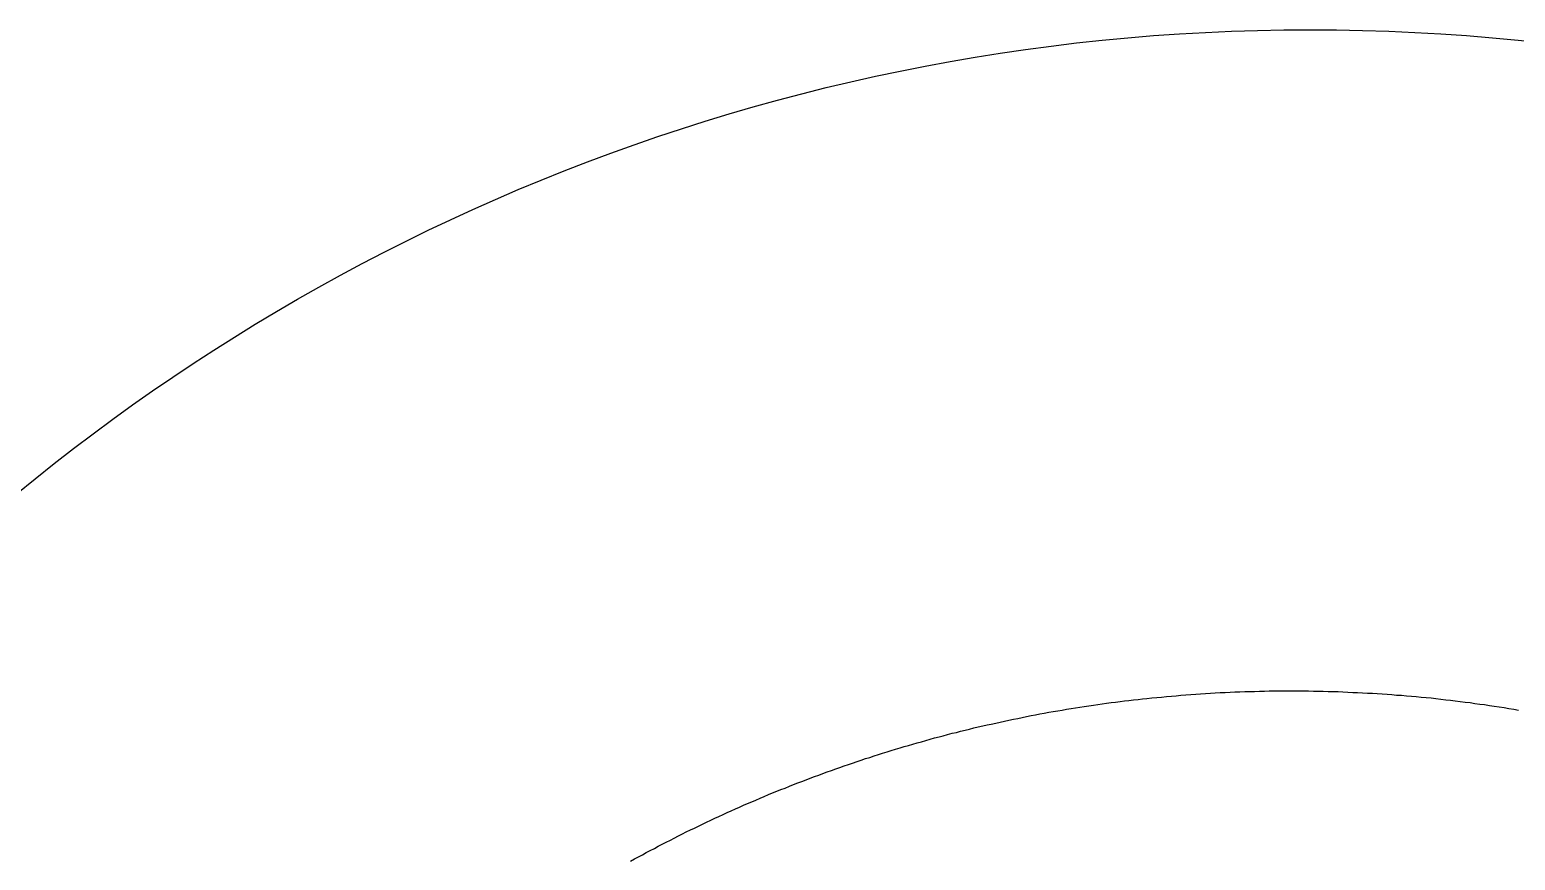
# Model space of a CAD drawing. Extents: x 61 to 163, y 47 to 87.
# Drawn here: x 66.12 to 75.62, y 67.3 to 72.61 of the extents above; entities that cross this region are included whole.
import ezdxf

# ---------------------------------------------------------------- set-up
doc = ezdxf.new("R2010")
doc.units = 0
doc.layers.get('0').update_dxf_attribs({"linetype": 'CONTINUOUS'})
doc.layers.add('GRAVIRANJE', color=3, linetype='CONTINUOUS')

msp = doc.modelspace()

# ---------------------------------------------------------------- linework, layer by layer
msp.add_circle((74.3058, 59.607), 13)
at = {"layer": 'GRAVIRANJE'}
msp.add_lwpolyline([(69.9632, 67.293), (69.9882, 67.3072), (70.0133, 67.3213), (70.0384, 67.3338), (70.0635, 67.3479), (70.0886, 67.362), (70.1153, 67.3746), (70.1404, 67.3887), (70.1654, 67.4012), (70.1905, 67.4154), (70.2172, 67.4279), (70.2423, 67.4404), (70.2689, 67.4546), (70.294, 67.4671), (70.3191, 67.4796), (70.3458, 67.4922), (70.3709, 67.5047), (70.3975, 67.5173), (70.4226, 67.5298), (70.4493, 67.5424), (70.4759, 67.5549), (70.501, 67.5675), (70.5277, 67.5784), (70.5543, 67.591), (70.5794, 67.6035), (70.6061, 67.6145), (70.6328, 67.6271), (70.6594, 67.638), (70.6845, 67.6506), (70.7112, 67.6616), (70.7378, 67.6725), (70.7645, 67.6835), (70.7911, 67.6961), (70.8178, 67.707), (70.8445, 67.718), (70.8711, 67.729), (70.8978, 67.74), (70.9244, 67.7509), (70.9511, 67.7603), (70.9777, 67.7713), (71.0044, 67.7823), (71.0311, 67.7933), (71.0577, 67.8027), (71.0844, 67.8137), (71.111, 67.8231), (71.1393, 67.8341), (71.1659, 67.8435), (71.1926, 67.8529), (71.2192, 67.8638), (71.2475, 67.8733), (71.2741, 67.8827), (71.3008, 67.8921), (71.329, 67.9015), (71.3557, 67.9109), (71.3823, 67.9203), (71.4106, 67.9297), (71.4372, 67.9391), (71.4639, 67.9485), (71.4921, 67.9564), (71.5188, 67.9658), (71.547, 67.9752), (71.5737, 67.983), (71.6019, 67.9924), (71.6285, 68.0003), (71.6568, 68.0081), (71.685, 68.0175), (71.7116, 68.0254), (71.7399, 68.0332), (71.7665, 68.0411), (71.7948, 68.0489), (71.823, 68.0567), (71.8496, 68.0646), (71.8779, 68.0724), (71.9061, 68.0803), (71.9343, 68.0881), (71.961, 68.0944), (71.9892, 68.1022), (72.0174, 68.11), (72.0457, 68.1163), (72.0723, 68.1242), (72.1006, 68.1304), (72.1288, 68.1367), (72.157, 68.1445), (72.1852, 68.1508), (72.2135, 68.1571), (72.2417, 68.1634), (72.2683, 68.1696), (72.2966, 68.1759), (72.3248, 68.1822), (72.353, 68.1885), (72.3813, 68.1947), (72.4095, 68.201), (72.4377, 68.2057), (72.4659, 68.212), (72.4942, 68.2183), (72.5224, 68.223), (72.5506, 68.2292), (72.5788, 68.2339), (72.6071, 68.2386), (72.6353, 68.2449), (72.6635, 68.2496), (72.6933, 68.2543), (72.7215, 68.259), (72.7498, 68.2637), (72.778, 68.2684), (72.8062, 68.2731), (72.8345, 68.2778), (72.8627, 68.2825), (72.8909, 68.2857), (72.9207, 68.2904), (72.9489, 68.2951), (72.9772, 68.2982), (73.0054, 68.3029), (73.0336, 68.3061), (73.0618, 68.3092), (73.0916, 68.3139), (73.1199, 68.317), (73.1481, 68.3202), (73.1763, 68.3233), (73.2061, 68.3265), (73.2343, 68.3296), (73.2626, 68.3327), (73.2939, 68.3359), (73.3253, 68.339), (73.3566, 68.3421), (73.388, 68.3453), (73.4194, 68.3484), (73.4507, 68.35), (73.4805, 68.3531), (73.5119, 68.3563), (73.5433, 68.3578), (73.5746, 68.361), (73.606, 68.3625), (73.6373, 68.3641), (73.6687, 68.3672), (73.7001, 68.3688), (73.7314, 68.3704), (73.7628, 68.3719), (73.7942, 68.3735), (73.8255, 68.3751), (73.8569, 68.3751), (73.8883, 68.3766), (73.9196, 68.3782), (73.951, 68.3782), (73.9823, 68.3798), (74.0137, 68.3798), (74.0451, 68.3813), (74.0764, 68.3813), (74.1078, 68.3813), (74.1392, 68.3813), (74.1705, 68.3813), (74.2019, 68.3813), (74.2332, 68.3813), (74.2646, 68.3813), (74.296, 68.3813), (74.3273, 68.3798), (74.3587, 68.3798), (74.3901, 68.3798), (74.4214, 68.3782), (74.4528, 68.3782), (74.4842, 68.3766), (74.5155, 68.3751), (74.5469, 68.3735), (74.5782, 68.3719), (74.6096, 68.3719), (74.641, 68.3688), (74.6723, 68.3672), (74.7037, 68.3657), (74.7351, 68.3641), (74.7664, 68.3625), (74.7978, 68.3594), (74.8276, 68.3578), (74.8589, 68.3547), (74.8903, 68.3531), (74.9217, 68.35), (74.953, 68.3468), (74.9844, 68.3453), (75.0158, 68.3421), (75.0471, 68.339), (75.0785, 68.3359), (75.1099, 68.3327), (75.1412, 68.328), (75.1726, 68.3249), (75.2024, 68.3218), (75.2337, 68.317), (75.2651, 68.3139), (75.2965, 68.3092), (75.3278, 68.3061), (75.3592, 68.3014), (75.3906, 68.2967), (75.4203, 68.2935), (75.4517, 68.2888), (75.4831, 68.2841), (75.5144, 68.2794), (75.5458, 68.2747), (75.5756, 68.2684), (75.607, 68.2637), (75.6383, 68.259)], dxfattribs=at)

doc.saveas('drawing.dxf')
